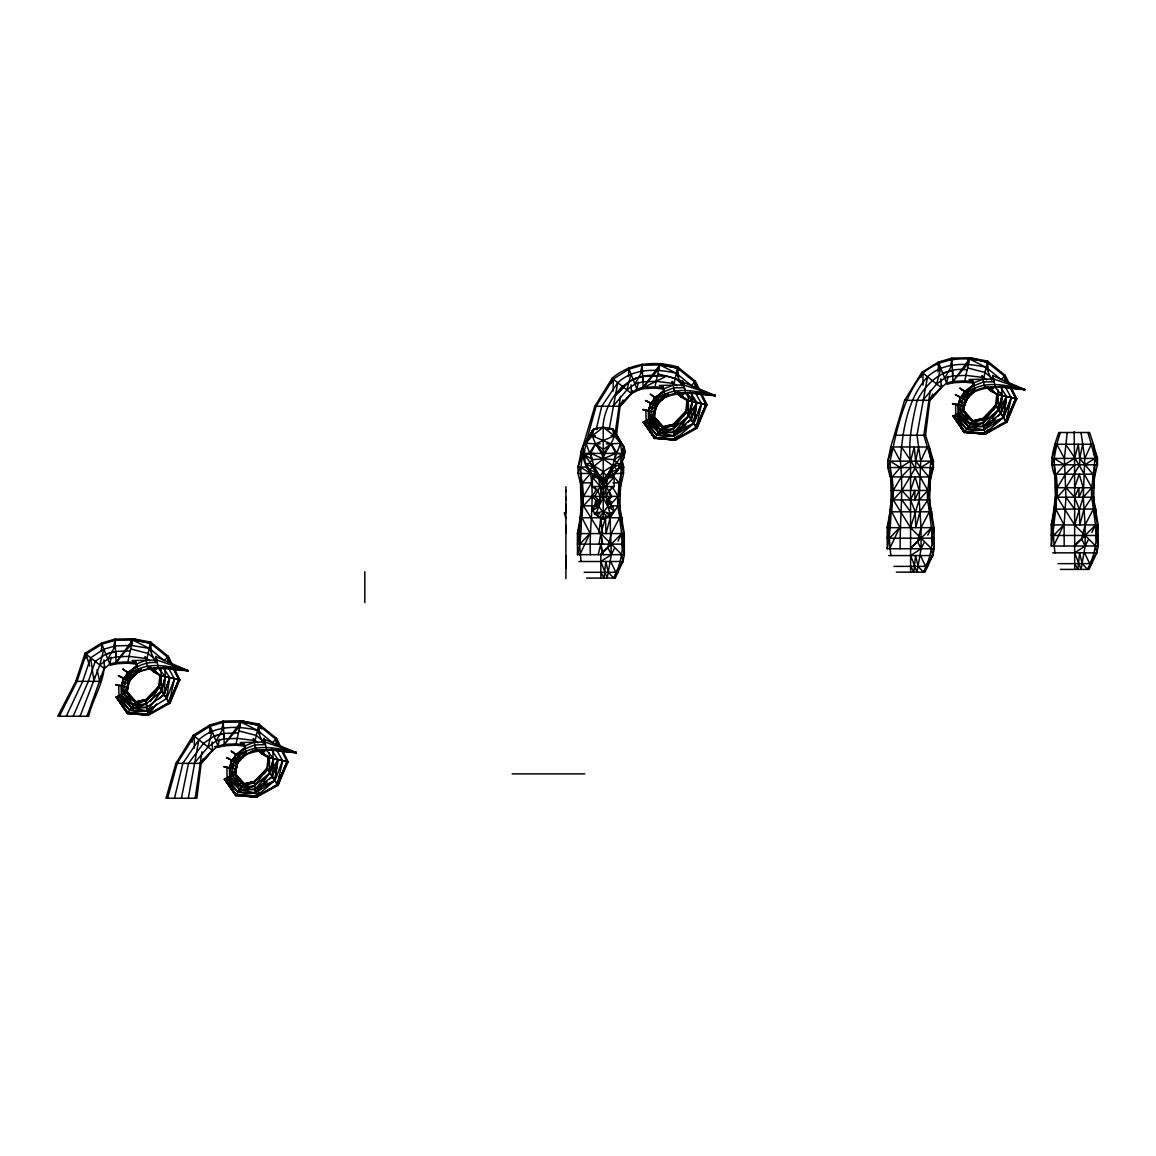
<?xml version="1.0" encoding="UTF-8"?>
<svg xmlns="http://www.w3.org/2000/svg" width="1156" height="1156" viewBox="0 0 1156 1156"><rect width="100%" height="100%" fill="white"/><g stroke="black" fill="none" stroke-linecap="round" stroke-linejoin="round"><path stroke-width="1.5" d="M565.905 533.219L565.905 529.116M565.905 528.278L565.905 525.388M565.905 504.319L565.905 512.773L564.301 512.773L565.905 518.264M565.905 499.854L565.905 497.34M565.905 491.459L565.905 490.26M582.927 452.921C576.526 486.517 586.208 521.009 577.494 554.663L624.356 554.663L624.269 533.581L618.055 496.386L619.096 482.847L621.162 473.469L620.555 461.764M1007.656 382.535L1004.434 376.119L987.224 362.204C965.39 356.135 940.681 357.637 922.965 373.128C902.749 398.285 896.724 430.393 890.12 461.143C891.016 490.447 892.923 519.665 887.259 548.739L934.135 548.739L934.048 527.656L927.82 490.462L930.927 461.143L929.323 446.982L925.537 435.248L929.843 400.352L932.791 393.979M1060.312 432.517L1056.772 444.265L1054.185 458.412L1055.775 509.088L1051.324 546.008L1098.2 546.008L1098.113 524.925L1091.885 487.731L1094.992 458.412L1093.388 444.265L1089.602 432.517L1058.752 432.517C1054.301 445.783 1048.709 460.377 1054.185 474.191L1095.151 474.191L1097.463 464.813L1097.463 458.412L1093.388 444.265L1054.821 444.265M565.905 561.281L565.905 555.877L565.905 568.03L565.905 558.839L565.905 561.354M581.121 561.498C578.824 542.135 578.636 521.977 582.147 502.701M890.886 555.574C888.588 536.211 888.4 516.038 891.926 496.762M1054.966 552.843C1052.654 533.48 1052.466 513.322 1055.992 494.031M565.905 566.628L565.905 564.431M128.634 682.604L127.276 692.068L135.758 701.678L145.873 699.611L158.733 686.173L159.904 675.407L150.872 668.052M259.089 750.042L268.12 757.411L266.949 768.162L254.089 781.615L243.974 783.667L235.492 774.058L236.994 762.946M655.741 407.519L654.383 416.984L662.879 426.593L672.98 424.541L685.855 411.088L687.025 400.337L677.994 392.968M967.572 397.433L964.191 406.117L964.162 411.059L972.644 420.668L982.759 418.602L995.619 405.164L996.79 394.398L987.759 387.043M607.969 429.338L612.68 429.338L614.226 430.87L623.72 446.592L619.891 466.995L613.793 475.087L608.909 475.622L603.259 481.936L597.594 475.622L592.725 475.087L589.17 470.044L603.259 458.874C605.108 448.86 615.657 441.751 614.226 430.87L612.535 428.775L603.259 427.258L593.967 428.775L582.783 446.592L581.208 451.23C583.968 461.519 587.739 474.711 599.169 478.064L603.259 486.546C609.515 474.191 616.321 461.721 625.309 451.23L623.72 446.592L612.535 428.775L607.897 428.775M580.355 473.469L582.422 482.847L581.497 496.386L583.462 505.851L600.759 533.581L602.579 544.129L600.802 533.581L605.455 517.744L621.841 517.744L621.841 523.018M164.875 669.541L165.322 676.636L161.609 690.826L146.075 703.946L133.619 705.03L123.865 693.643L123.967 686.404L126.033 679.54C140.44 659.036 167.649 665.755 188.081 670.653L155.887 656.695M271.241 749.189L278.004 759.608L269.839 772.815L254.291 785.95L241.835 787.019L232.096 775.633L232.183 768.408L234.249 761.529C248.656 741.025 275.865 747.744 296.297 752.643L264.233 739.262L264.03 738.366L264.869 742.022L296.297 752.643C273.452 748.655 244.523 746.92 229.452 767.815L229.553 776.803L239.971 789.664L255.548 793.002M674.454 435.928L658.891 432.59L648.444 419.729L648.357 410.741C663.414 389.832 692.357 391.581 715.188 395.569L683.76 384.934L682.936 381.292L683.138 382.188L715.188 395.569C694.77 390.67 667.547 383.951 653.154 404.455L651.088 411.334L650.987 418.559L660.726 429.945L673.197 428.876L688.73 415.741L696.895 402.534L690.146 392.115M992.773 375.686L1024.967 389.63C1004.535 384.731 977.326 378.026 962.919 398.531L960.853 405.395L960.752 412.62L970.505 424.021L982.961 422.937L998.495 409.816L1006.659 396.595L999.911 386.176M118.692 685.291L118.996 695.898L116.12 697.227L127.449 713.483L148.358 715.188L169.787 703.383L161.58 690.71L161.002 669.122M277.657 784.91L269.796 772.699L269.204 752.744M688.123 394.037L688.687 415.625L692.3 401.508L707.038 404.701L696.895 428.312L675.465 440.104L654.571 438.399L643.242 422.142L646.117 420.813L645.828 410.207M1006.327 421.897L998.466 409.701L997.874 389.745M127.579 675.595L127.637 672.46L136.943 666.362M654.701 400.511L654.758 397.375L664.05 391.292M964.465 394.586L964.523 391.45L973.699 384.789L973.901 385.728L965.303 392.014L960.434 397.259L958.122 404.817L958.223 413.805L968.641 426.651L984.218 430.003M609.472 494.696L609.66 489.624M94.243 681.361L94.489 676.376M586.569 578.072L615.223 578.072L622.954 561.498L624.356 554.663L619.573 517.744L620.151 496.386L619.096 482.847L612.116 474.813M896.333 572.133L924.988 572.133L932.719 555.574L934.135 548.739L929.337 511.805L929.915 490.462L928.86 476.922L915.624 461.143L914.28 446.982L910.523 461.143L910.61 572.133M1060.413 569.402L1089.053 569.402L1096.784 552.843L1098.2 546.008L1093.403 509.088L1093.981 487.731L1092.926 474.191L1079.69 458.412L1078.346 444.265L1074.589 458.412L1074.675 569.402M209.511 728.511L209.684 725.072L223.195 721.113L241.142 720.752L258.814 724.046L276.501 738.323L281.154 747.701M938.166 365.513L938.34 362.074L951.85 358.114L969.812 357.739L987.484 361.048L1005.171 375.324L1009.824 384.702M118.981 695.912L131.784 707.674L146.639 707.443L131.755 707.674L121.337 694.814L121.236 685.826L123.547 678.269L128.417 673.023L137.622 669.367L128.547 680.826L126.438 692.444L135.411 702.357L138.951 701.721M247.167 783.725L243.627 784.36L234.654 774.448L236.763 762.83L245.838 751.371L236.633 755.013L231.764 760.258L229.452 767.815L232.096 775.633L236.431 780.632M655.322 423.558L650.987 418.559L648.357 410.741L650.655 403.184L655.524 397.939L664.743 394.283L655.669 405.742L653.848 411.926L653.559 417.374L662.879 426.593L654.571 438.399L643.43 422.056L654.383 416.984L654.744 412.114L657.952 403.444M975.823 420.712L972.297 421.348L963.324 411.435L965.433 399.817L974.508 388.358L965.303 392.014L959.971 388.199L963.02 390.381L961.705 389.428M164.99 679.887L165.178 676.592L157.866 667.763L153.849 672.156L149.124 668.052M273.033 765.185L272.989 749.767M692.112 404.802L692.3 401.508M1001.876 398.878L1001.053 392.491M590.268 533.581L581.945 517.744L583.462 496.386L591.583 482.847L580.341 482.847L578.043 473.469L580.355 467.067L590.557 473.469C594.719 500.476 589.098 527.584 590.355 554.663M1005.59 380.642L1005.171 375.324L1001.212 379.659L986.111 367.333C966.329 362.666 943.498 362.146 927.531 376.755C906.925 399.774 902.518 431.39 900.322 461.143C903.645 490.303 899.802 519.506 900.119 548.739M1067.219 432.517L1064.387 458.412L1065.948 497.196L1064.112 524.925L1064.185 546.008M131.582 677.17L127.304 687.126L126.972 692.213L134.125 700.998M235.304 772.511L237.587 763.249L246.387 753.726M662.706 398.806C657.417 403.401 653.718 409.975 654.079 417.128L661.246 425.914M967.731 397.52L964.191 406.117L963.858 411.204L971.011 419.989M900.033 527.656L891.71 511.805C893.053 497.094 892.49 482.153 890.12 467.544M1064.112 524.925L1055.775 509.088C1057.119 494.363 1056.57 479.422 1054.185 464.813M169.441 702.906L164.065 694.655L165.322 676.636L159.904 675.407L153.849 672.156M272.411 775.026L273.539 758.625L266.082 749.753L262.065 754.16L257.34 750.042M696.562 427.836L691.172 419.585L691.996 394.456M1001.862 415.047L1000.952 413.646L1002.209 395.627L1001.645 386.754M136.841 672.648L129.371 681.245L126.669 692.343M239.278 779.231L235.188 774.202L237.587 763.249L236.763 762.83L232.183 768.408L224.033 766.659M973.728 391.638C968.092 396.306 960.174 407.75 965.722 413.819M621.162 473.469L620.151 496.386L606.279 496.43L603.259 497.933L598.649 506.473L596.294 513.784L599.458 517.252L603.259 519.246L612.218 513.64L606.741 513.784M930.927 467.544L929.915 490.462L891.276 490.462M1094.992 464.813L1093.981 487.731L1055.341 487.731M101.266 651.189L101.901 644.195L115.022 640.366L132.651 639.99L150.338 643.213L167.548 657.128L170.77 663.544M209.482 733.193L210.117 726.199L223.252 722.37L240.867 721.994L258.554 725.202L275.764 739.132L278.986 745.533M628.387 376.119L629.023 369.125L642.144 365.282L659.773 364.906L677.459 368.128L694.669 382.044L697.877 388.459M937.993 371.929L938.788 363.186M614.298 548.638L611.336 554.663L600.845 561.498L607.247 578.072L611.336 554.663L609.949 514.348M924.077 542.713L921.101 548.739L910.61 555.574L917.026 572.133L921.101 548.739L921.014 527.656L919.179 499.912L920.725 461.143L916.968 435.248L927.531 376.755M1088.143 539.982L1085.166 546.008L1074.675 552.843L1081.091 569.402L1085.166 546.008L1085.079 524.925L1083.244 497.196L1084.79 458.412L1081.033 432.517M615.223 578.072L615.671 573.737M598.938 533.581L600.759 517.744L602.579 533.581L601.842 530.561M623.662 538.855C624.341 524.708 615.584 511.096 618.055 496.386L612.637 487.37M933.427 532.916C934.106 518.769 925.349 505.172 927.82 490.462C919.323 475.593 911.65 460.753 901.333 446.982M1097.709 528.437C1096.928 515.012 1089.848 501.791 1091.885 487.731C1083.389 472.876 1075.716 458.036 1065.399 444.265M154.095 667.792L154.629 671.304L160.901 675.653L159.716 685.58L160.207 682.271M268.524 762.613L269.117 757.642L262.86 753.293L262.311 749.782M996.804 402.909L997.787 394.644L991.516 390.295L990.981 386.783M203.384 758.582L201.173 763.365L196.867 798.261L166.016 798.261L175.914 763.365L193.254 735.317L209.684 725.072L218.455 747.238L224.336 745.779L235.795 745.172L245.621 746.14M616.408 435.942L620.064 406.276L623.026 399.918M608.909 475.622C603.88 487.399 606.047 501.834 610.224 513.784L607.059 517.252L599.458 517.252L594.3 513.64L596.38 512.122M195.191 798.261L201.924 751.703M615.021 434.194L620.526 396.291M930.291 390.367L923.861 435.248L933.398 467.544L929.858 481.994M687.329 407.187L686.866 410.496L688.008 400.568L681.751 396.219L681.216 392.708M150.352 701.605L159.21 687.025L160.987 675.653M167.504 693.441L166.724 698.73L169.787 703.383L179.917 679.786L174.484 668.833M264.767 773.393L267.426 769.015L269.117 757.642L288.133 761.775L278.004 785.386L256.574 797.178L235.679 795.487L224.336 779.216L225.203 778.826L227.183 781.745L225.203 778.826L224.336 779.216L235.492 774.058L235.521 769.116M275.46 777.193L274.94 780.719L278.004 785.386L287.121 761.558L288.133 761.775L282.7 750.836M683.673 416.319L686.332 411.941L688.109 400.568M694.626 418.371L693.846 423.645L696.895 428.312L706.027 404.484L696.215 427.359L675.292 439.482L655.091 437.849L651.897 433.384M993.438 410.38L996.096 406.002L997.874 394.644L990.735 391.147L986.01 387.029M1004.391 412.432L1003.61 417.706L1006.674 422.374L985.244 434.165L964.335 432.474L953.006 416.218L964.162 411.059L964.191 406.117M580.861 514.348L577.408 533.581L577.494 554.663M890.626 508.409L887.172 527.656L887.259 548.739M1054.691 505.678L1051.237 524.925L1051.324 546.008M258.698 794.461L256.574 797.178L256.141 796.397L274.781 780.531L278.004 759.608L287.584 761.674M597.06 428.775L593.967 428.775C584.82 440.147 580.514 457.906 589.141 470.738L588.187 467.458M685.522 392.664L696.895 402.534L693.672 423.443L675.046 439.323L655.047 437.835L643.617 421.969L657.013 435.234L665.755 435.595M163.025 667.2L169.773 677.618L166.565 698.527L147.188 710.926L127.984 712.934L124.79 708.455M231.72 763.625L230.376 768.032L230.42 776.413L224.524 779.13L235.679 795.487L255.418 792.915L274.781 780.531L277.483 763.09M696.374 406.016L693.672 423.443L674.309 435.841L654.831 438.124L643.43 422.056M1006.154 400.092L1003.451 417.518L984.811 433.384L985.244 434.165L988.423 430.09M599.776 513.784L596.294 513.784L592.32 510.923L598.649 506.473C605.787 485.549 594.545 466.316 581.208 451.23M188.298 798.261L198.861 739.768C214.828 725.144 237.659 725.665 257.441 730.332L272.541 742.672L276.501 738.323L276.775 741.877M609.241 428.963L617.766 382.679C633.719 368.07 656.55 368.591 676.332 373.258L691.433 385.598L695.392 381.249L677.705 366.972C655.409 360.585 630.266 362.565 612.16 378.243L594.82 406.276L580.977 452.921L578.043 467.067L578.043 473.469L590.557 473.469L582.422 482.847L583.462 496.386M599.025 544.129L600.802 533.581L621.827 554.663L622.954 561.498L620.266 565.645M192.069 742.325L193.254 735.317L212.588 750.634L217.978 746.039L224.264 744.435L236.084 743.843L244.263 744.695M611.264 383.503L612.16 378.243L631.494 393.56L666.506 376.134A13.121 1.272 18.1 0 1 670.321 377.116L671.752 377.535A13.121 1.272 18.1 0 1 679.121 379.963L682.965 381.451L681.708 383.763M921.029 377.564L921.924 372.304L938.34 362.074L947.125 384.24L953.006 382.766L964.465 382.159L974.291 383.142M210.84 733.15L211.49 729.653L211.678 733.15M607.059 517.252L598.649 506.473L600.224 496.43L598.158 491.459L592.378 486.546L592.378 477.125L593.924 474.87M939.496 370.151L940.16 366.64L940.334 370.137M129.906 696.085L135.31 702.313L126.351 691.721L135.758 701.678L135.31 702.313L126.972 692.213L135.758 701.678L135.151 702.256L145.873 699.611L148.358 715.188L151.537 711.113M282.714 760.619L277.324 784.433L278.004 785.386L277.324 784.433L287.121 761.558L277.324 784.433L256.386 796.571L254.089 781.615L243.367 784.245L253.915 782.468L267.426 769.015L266.949 768.162L263.626 774.231M1011.37 387.824L1016.803 398.777L1011.384 397.606L1005.995 421.42L1006.674 422.374L1016.803 398.777L1015.792 398.545L1005.995 421.42L985.057 433.558L982.759 418.602L972.037 421.232L967.875 416.319M181.391 798.261L188.5 763.365L203.442 743.395L214.048 736.126L223.758 733.395L238.483 732.918M602.912 428.312C603.88 400.395 627.275 371.22 657.374 375.845M972.933 381.682L964.754 380.83L952.934 381.422L946.648 383.041L941.259 387.636L921.924 372.304L904.584 400.352L890.741 446.982L887.808 461.143L887.808 467.544L890.12 476.922L931.086 476.922M918.601 446.982L915.624 461.143L915.624 467.544L901.882 490.462L893.227 499.912L910.523 527.656L931.592 548.739L932.719 555.574L927.343 563.839M1082.666 444.265L1079.69 458.412L1079.69 464.813L1065.948 487.731L1057.292 497.196L1074.589 524.925L1095.657 546.008L1096.784 552.843L1094.111 556.975M86.975 716.258L104.893 666.217M620.295 403.386L618.691 406.276L631.494 393.56L632.014 391.133M928.47 400.352L941.259 387.636L941.779 385.208M151.682 651.998L150.338 643.213L132.926 638.762L114.964 639.124L101.453 643.083L110.239 665.249L116.12 663.775L127.579 663.168L132.926 638.762L150.598 642.057L168.285 656.333L172.938 665.712M146.928 658.819L150.598 642.057L152.52 645.091M235.795 745.172L241.142 720.752L258.554 725.202L259.898 733.988M255.144 740.808L258.814 724.046L261.69 728.598M628.575 367.998L637.346 390.164L643.227 388.691L654.701 388.084L660.033 363.678L677.459 368.128L678.803 376.914M674.049 383.734L677.705 366.972L679.627 370.007M964.465 382.159L969.812 357.739L987.224 362.204L988.568 370.975M983.814 377.795L987.484 361.048L989.406 364.082M579.777 533.581L577.451 544.129L624.312 544.129M889.542 527.656L887.216 538.19L934.091 538.19M1053.622 524.925L1051.281 535.459L1098.157 535.459M101.453 643.083L85.038 653.328L104.372 668.645L109.762 664.05L111.265 657.287M113.519 647.129L115.022 640.366M219.481 739.276L217.978 746.039L214.915 746.675M221.735 729.133L223.252 722.37M631.032 384.818L631.494 393.56L636.884 388.965L638.387 382.203M640.641 372.059L642.144 365.282M946.648 383.041L948.151 376.264M950.405 366.12L951.908 359.357M173.443 692.675L169.224 702.516L174.498 678.63L179.917 679.786L178.819 679.569L169.108 702.429L148.17 714.567L127.984 712.934L116.496 697.054L129.906 710.319L138.648 710.68M585.355 457.66L582.783 446.592L592.305 435.841L593.967 428.775L597.06 428.963M170.842 695.71L169.224 702.516L178.905 679.555L173.183 668.356M280.951 776.312L277.44 784.505L279.463 775.994M697.949 420.625L696.895 428.312L694.77 424.758M1007.729 414.701L1006.11 421.507L1015.705 398.56L1010.069 387.332M174.484 798.261L182.85 763.365L198.861 739.768M596.308 428.963L601.741 406.276L617.766 382.679M617.376 470.738L623.72 457.834L625.309 451.23M620.093 487.933C622.506 478.526 625.988 468.585 621.364 459.207M1094.342 477.573L1095.151 474.191M597.984 475.087L592.725 475.087L586.612 466.995L589.17 470.044L595.499 471.72L603.259 481.936L612.853 465.738L615.729 453.412L611.004 443.89L592.305 435.841L592.277 430.87L593.823 429.338L596.958 429.338M598.216 554.663L600.802 544.129L603.461 554.663L601.481 549.721M602.001 552.857L607.81 547.641L611.249 533.581L619.573 517.744M921.057 538.19L910.61 547.973L917.575 541.702L921.014 527.656L929.337 511.805M1085.123 535.459L1074.675 545.242L1081.64 538.985L1085.079 524.925L1093.403 509.088M103.91 659.903C106.54 678.745 93.13 697.285 88.651 716.258L57.8 716.258L75.776 681.361L85.038 653.328L85.66 658.573M80.082 716.258L99.806 665.018L103.867 649.166L115.282 645.886L131.452 645.453L149.225 648.343L164.325 660.668L168.285 656.333L168.704 661.651M159.875 693.672L161.58 690.71L165.178 676.592L174.498 678.63L166.724 698.73L158.733 686.173L154.586 693.759M194.15 763.365L208.022 747.022L212.083 731.156M269.796 772.699L273.394 758.582L282.498 760.59L274.94 780.719L266.949 768.162L267.744 769.231M613.041 406.276L626.913 389.933L630.988 374.082M922.82 400.352L936.692 384.009L940.753 368.157M610.989 507.426L611.091 501.906L607.406 498.872L607.883 501.444L611.091 501.906L608.966 504.478M682.546 424.353L688.73 415.741L692.444 401.551L684.988 392.679L680.971 397.086L676.246 392.968M992.325 418.429L998.495 409.816L1002.209 395.627L994.752 386.754L990.735 391.147M929.077 560.198L927.415 566.368L923.427 572.133L918.11 566.368L915.538 555.574L913.818 572.133L910.61 566.368M1092.319 560.559L1091.481 563.637L1087.507 569.402L1082.175 563.637L1079.617 552.843L1077.883 569.402L1074.675 563.637M167.577 798.261L177.2 763.365L194.295 736.141L210.117 726.199M579.676 525.662L577.408 533.581L624.269 533.581L621.784 544.129L624.356 554.663M889.441 519.723L887.172 527.656L934.048 527.656L931.548 538.19L934.135 548.739M1052.61 520.171L1051.237 524.925L1098.113 524.925L1095.613 535.459L1098.2 546.008M910.523 527.656L919.179 499.912L927.82 490.462M1074.589 524.925L1083.244 497.196L1091.885 487.731M229.495 767.83L231.764 760.258L238.83 756.588L231.301 751.212L241.142 758.235M648.4 410.756L650.655 403.184L657.735 399.514L650.207 394.124L660.033 401.161M958.165 404.817L960.434 397.259L967.5 393.575L959.971 388.199M614.226 430.87L620.555 443.254L614.342 459.626L616.798 463.05L620.512 464.192L623.72 457.834C620.035 451.201 622.231 442.748 617.42 436.39L615.064 434.829M168.111 682.748L169.802 677.618L179.368 679.67M101.901 644.195L86.079 654.137L77.047 681.361L59.361 716.258M158.574 698.918L164.065 694.655L169.773 677.618L164.065 694.655L161.378 696.779M158.415 698.918L164.065 694.655L169.802 677.618M272.874 774.968L278.004 759.608L272.281 776.659L269.536 778.783L272.31 776.673M696.895 402.534L691.172 419.585L688.355 421.709L691.172 419.585L696.895 402.534L706.489 404.6M1016.803 398.777L1006.659 396.595L1000.952 413.646L998.119 415.77L1000.952 413.646L1006.659 396.595L1016.254 398.661M103.867 649.166L90.645 657.764L82.697 681.361L66.268 716.258M910.523 490.462L915.104 476.922L919.179 490.462L914.844 499.912L914.844 490.462L910.523 499.912L915.234 511.805L915.769 527.656L919.93 511.805L927.82 499.912M1074.589 487.731L1079.184 474.191L1083.244 487.731L1078.924 497.196L1078.924 487.731L1074.589 497.196L1079.299 509.088L1079.834 524.925L1083.996 509.088L1091.885 497.196M582.393 454.496L578.043 467.067L587.147 467.067M592.32 510.923L593.866 506.473L599.603 501.328L594.675 496.43L600.224 486.546L592.378 477.125L599.169 478.064M600.845 572.292L604.053 578.072L605.773 561.498L608.331 572.292L613.663 578.072C620.859 564.2 623.908 549.273 621.74 533.581L600.845 554.663L600.845 578.072M923.427 572.133C930.638 558.261 933.687 543.349 931.505 527.656L910.61 548.739M1087.507 569.402C1094.703 555.53 1097.752 540.618 1095.57 524.925L1074.675 546.008M179.917 679.786L178.819 679.569L169.787 703.383L169.412 702.646M121.972 694.525L116.308 697.14L127.449 713.483L131.177 712.645M622.39 470.275L623.633 467.067L621.581 462.357M643.242 422.142L644.094 421.752L654.571 438.399L658.299 437.56M695.594 393.054L701.403 403.516L693.672 423.443L673.688 432.358L658.891 432.59L646.002 420.871L650.944 427.431M932.17 464.336L933.398 461.143L929.323 446.982L890.741 446.982M960.983 412.519L953.194 416.131L964.335 432.474L953.873 415.813L953.006 416.218M1096.235 461.605L1097.463 458.412L1094.038 450.551M594.82 406.276L620.064 406.276L631.494 393.56L632.708 390.569M171.478 697.704L173.544 692.747M176.984 684.496L174.917 689.453L176.94 684.482M278.321 782.988L281.067 776.399M282.454 773.089L284.521 768.148L282.353 773.032M698.6 422.619L700.666 417.663M702.039 414.368L704.105 409.426L701.952 414.31M1011.009 388.936L1015.936 398.545L1006.674 422.374L1015.792 398.545L1006.11 421.507L1008.22 416.579M277.44 784.505L287.121 761.558M706.027 404.484L696.346 427.431L700.55 417.591M1009.622 413.299L1011.731 408.386M1013.133 405.106L1015.936 398.545M169.108 702.429L178.905 679.555M130.382 701.143L123.865 693.643L129.371 681.245L118.418 675.653L119.27 676.087M254.696 782.453L254.089 781.615L243.627 784.36L232.096 775.633L237.587 763.249L226.634 757.657L229.365 759.044M658.082 396.306L654.758 397.375L651.507 403.632L645.539 400.568L656.492 406.161L650.987 418.559L662.533 427.272L666.058 426.651M955.304 394.644L966.257 400.236L960.752 412.62L967.269 420.119M73.175 716.258L88.347 681.361L95.226 661.391L105.832 654.123L115.542 651.406L130.252 650.915M597.594 475.622L603.259 486.546L607.348 478.064L613.793 475.087L617.347 470.044L612.853 465.738L603.259 471.619L600.007 476.171L603.259 479.61L605.614 478.02L612.853 465.738L616.798 463.05M920.725 461.143L927.228 446.982M1084.79 458.412L1091.307 444.265L1087.94 432.517M582.783 457.834L584.416 454.395L594.343 453.412M579.864 554.663L589.878 533.581L579.821 544.129M889.629 548.739L899.643 527.656L889.585 538.19M1053.708 546.008L1063.708 524.925L1053.665 535.459M606.495 476.171L603.259 479.018L600.007 476.171L600.889 478.02L603.259 479.018L605.614 478.02L606.495 476.171L603.259 471.619L589.705 463.05L586.005 464.192L589.141 470.738M931.129 472.226L933.398 467.544L933.398 461.143L931.346 456.418M607.883 501.444L610.296 496.488L608.359 498.077M618.012 541.109L621.74 533.581M927.791 535.185L931.505 527.656M1091.856 532.454L1095.57 524.925M612.174 453.412L622.101 453.383L623.72 446.592L614.197 435.841L595.499 443.89L590.774 453.412L593.664 465.738L603.259 481.936L611.004 471.72L617.347 470.044L619.891 466.995L613.793 475.087L608.518 475.087M116.539 684.829L115.614 684.627L126.741 686.996L127.276 692.068L116.12 697.227L116.987 696.837L127.449 713.483L135.758 701.678L126.438 692.444L127.276 692.068L127.304 687.126M229.004 784.881L235.679 795.487L243.974 783.667L235.188 774.202L240.405 780.517M589.705 463.05L592.175 459.626L585.962 443.254L592.277 430.87M124.386 678.702L127.637 672.46L130.96 671.39M231.301 751.212L236.633 755.013L245.245 748.727L245.029 747.802L235.853 754.449L232.602 760.706L226.822 757.744M969.508 389.847L964.523 391.45L961.272 397.693L958.107 396.075M617.347 470.044L620.512 464.192L614.168 466.88L603.259 479.61L595.499 471.72L592.725 475.087M682.531 417.157L685.855 411.088L693.846 423.645L701.62 403.545L696.215 427.359L705.926 404.484L700.305 393.271M993.134 409.715L995.619 405.164L998.466 409.701L1002.064 395.583L1006.659 396.595L1003.451 417.518L984.074 429.902L964.595 431.809L969.754 432.402M99.806 665.018L107.797 659.079L115.282 645.886M208.022 747.022L216.013 741.083L223.498 727.875M626.913 389.933L634.919 384.009L642.404 370.801M936.692 384.009L944.683 378.07L952.168 364.877M152.187 706.995L147.925 714.408L127.984 712.934L148.055 714.394M259.883 794.707L256.141 796.397L257.846 793.435M893.227 499.912L893.227 490.462L901.362 476.922L910.523 467.544M1057.292 497.196L1057.292 487.731L1065.427 474.191L1074.589 464.813M129.067 681.101L130.686 678.456M656.189 406.016L657.807 403.372M629.023 369.125L613.186 379.067L596.091 406.276L586.482 441.173L584.922 441.173M583.462 505.851L592.103 496.386L596.915 488.872M599.458 517.252L607.854 506.473L612.651 506.473L614.183 510.923L610.224 513.784L603.259 511.357L594.3 513.64L597.276 514.521M618.055 505.851L610.166 517.744L606.004 533.581L605.455 517.744M607.897 429.064L612.535 428.775L614.197 435.841L603.259 427.258L592.305 435.841L595.499 443.89L589.17 453.383L584.416 453.383L582.783 446.592L589.083 436.39L591.439 434.829M130.946 641.696L132.926 638.762M239.162 723.699L241.142 720.752M967.832 360.686L969.812 357.739M959.812 424.584L953.873 415.813L964.335 432.474L972.644 420.668L963.858 411.204L972.196 421.304L982.586 419.455L996.096 406.002L995.619 405.164M613.663 578.072L617.651 572.292L616.683 571.151M127.449 713.483L146.537 714.278L141.393 713.873M158.733 686.173L159.21 687.025L145.699 700.464L133.619 705.03L129.906 710.319L133.128 709.033M235.679 795.487L256.444 796.397L256.574 797.178L235.94 795.198L224.524 779.13M243.526 784.317L243.974 783.667L236.922 776.211M238.02 792.366L241.835 787.019L253.915 782.468M654.571 438.399L652.027 433.428M654.426 412.042L653.79 417.258L662.431 427.229L672.98 424.541L673.124 425.379L660.726 429.945L657.013 435.234L660.249 433.962M662.879 426.593L662.431 427.229L653.472 416.637L662.879 426.593L662.258 427.171L654.079 417.128L662.879 426.593L657.966 425.48M964.335 432.474L961.792 427.503M982.586 419.455L970.505 424.021L966.777 429.295L970.014 428.023M972.196 421.304L972.644 420.668L963.237 410.712L972.196 421.304L975.274 420.726L972.037 421.232L972.644 420.668L963.324 411.435M139.919 704.409L133.619 705.03L118.88 695.941L129.906 710.319L147.188 710.926L161.609 690.826L159.21 687.025L146.48 700.449L157.144 689.641M231.142 787.583L235.101 793.421L224.712 779.043L236.2 794.923L256.357 796.787L235.94 795.198L224.712 779.043L238.122 792.308L255.418 792.915L259.536 787.178M263.655 781.427L269.839 772.815L273.539 758.625L268.12 757.411L262.065 754.16L261.661 750.75M678.659 436.029L675.465 440.104L674.309 435.841L678.428 430.09M994.463 428.341L985.244 434.165L964.61 432.2L953.382 416.044L966.777 429.295L984.074 429.902L988.207 424.165M116.308 697.14L127.724 713.209L124.906 708.512M131.09 708.614L146.234 703.802L145.699 700.464L135.411 702.357L123.865 693.643L121.236 685.826L123.547 678.269L130.614 674.598L123.085 669.208L130.614 674.598M239.306 790.617L254.291 785.95L267.426 769.015L269.839 772.815L254.782 789.432L240 789.678L227.096 777.945L226.908 767.281M658.212 433.543L673.197 428.876L686.332 411.941L685.855 411.088M953.194 416.131L964.61 432.2L985.114 433.384L985.244 434.165L974.927 432.994M967.977 427.604L982.961 422.937L996.096 406.002L1003.61 417.706L1011.384 397.606L996.79 394.398L997.512 401.103M128.114 672.792L123.88 678.442L121.597 685.913L121.669 694.655M236.33 754.796L232.096 760.431L229.813 767.902L229.899 776.644M655.221 397.722L650.987 403.357L648.718 410.828L648.791 419.57M965 391.783L960.766 397.433L958.483 404.889L958.555 413.646M982.571 377.651L982.932 379.24L973.28 382.997L969.031 379.529L993.524 379.009L1024.967 389.63C1002.122 385.642 973.193 383.908 958.122 404.817L960.752 412.62L972.297 421.348L982.759 418.602L983.366 419.44L990.475 412.23M156.696 703.99L148.17 714.567L147.39 711.041M259.594 792.597L256.386 796.571L236.2 794.923L256.357 796.787M678.485 435.523L675.046 439.323L677.214 436.693M988.264 429.584L985.057 433.558L964.87 431.925L953.382 416.044L964.827 431.896L985.028 433.775L964.87 431.925L953.469 416.001L964.769 431.882M620.555 443.254L611.004 443.89L603.259 453.383L595.499 443.89L585.962 443.254M115.817 684.67L123.967 686.404C122.03 685.219 156.551 656.146 133.084 676.361L132.579 676M654.744 412.114L642.736 409.542L651.088 411.334C649.137 410.134 683.673 381.061 660.206 401.276L659.7 400.915M964.523 406.19L952.501 403.617L960.853 405.395L973.785 391.87M155.496 705.218L147.925 714.408L148.358 715.188L127.724 713.209L116.496 697.054L127.883 712.891M256.141 796.397L259.392 792.467M986.978 430.769L984.811 433.384L985.591 433.37L980.346 432.98M131.813 643.791L116.048 662.446L109.762 664.05M240.029 725.78L224.264 744.435L240.867 721.994L257.441 730.332L263.207 743.279M658.934 368.706L643.17 387.361L636.884 388.965M968.699 362.782L952.934 381.422L969.537 358.981L986.111 367.333L991.862 380.281M621.422 460.522L623.72 457.834M175.914 763.365L201.173 763.365L212.574 750.172L199.8 763.365M904.584 400.352L929.843 400.352L941.259 387.636L940.796 378.893M201.173 763.365L212.588 750.634L212.126 741.892M620.064 406.276L631.494 393.56M929.843 400.352L941.259 387.636M967.139 369.906C944.842 366.293 927.054 381.812 917.17 400.352C912.575 420.365 907.908 440.494 910.523 461.143L900.322 467.544L892.186 476.922L893.227 490.462M1074.126 431.679L1074.589 458.412L1064.387 464.813L1056.266 474.191L1057.292 487.731M157.028 695.854L161.58 690.71M649.094 419.44L658.891 432.59L673.76 432.358L688.73 415.741L686.332 411.941L672.821 425.379L662.533 427.272L650.987 418.559L654.383 416.984L653.848 411.926M998.495 409.816L983.453 426.42L968.67 426.665L955.766 414.932L960.723 421.492M610.484 504.666L618.055 496.386M615.108 395.973L629.442 381.466A10.534 1.734 -21.1 0 1 638.632 377.448A13.713 2.457 -4.5 0 1 647.013 376.22L648.314 376.119A13.713 2.457 -4.5 0 1 653.357 375.975L666.506 376.134M260.49 776.341L267.426 769.015M686.447 412.027L673.601 425.365L684.265 414.556M983.366 419.44L996.096 406.002M606.235 476.633L611.004 471.72L613.793 475.087M146.48 700.449L156.913 689.886M236.763 762.83L246.517 754.333L246.315 753.409C243.685 753.755 241.055 759.492 240.535 757.801M246.214 789.129L254.291 785.95L255.418 792.915L267.108 781.673M667.041 429.324L660.726 429.945L646.002 420.871L657.013 435.234L674.309 435.841L685.999 424.599M974.869 426.116L982.961 422.937L984.074 429.902L995.778 418.66M255.418 792.915L259.32 789.172M653.472 416.637L662.533 427.272L672.98 424.541L674.309 435.841L678.225 432.098M984.074 429.902L987.99 426.174M243.367 784.245L246.474 783.739L243.367 784.245L243.974 783.667L234.654 774.448M602.146 552.684L611.293 544.129M132.926 676.246L128.417 673.023L136.711 665.365M236.633 755.013L244.928 747.368M663.833 390.295L655.524 397.939L664.136 391.653L673.789 387.896L684.381 387.665L685.624 393.069M973.598 384.356L965.303 392.014L969.812 395.222M597.883 499.883L595.427 501.906L594.892 505.028L597.363 505.519M121.929 685.97L121.236 685.826C136.263 664.7 165.005 665.87 188.081 670.653L156.652 660.018L132.145 660.538L136.394 664.006L146.046 660.249L145.685 658.66M659.874 401.045C674.931 386.769 697.097 395.222 715.188 395.569L706.605 393.271M240.968 758.119C256.025 743.857 278.206 752.296 296.297 752.643L287.714 750.345M975.1 390.916L969.971 395.352C980.519 381.466 1008.581 388.806 1024.967 389.63L1018.104 387.795M134.631 674.049L136.943 672.286M660.582 399.846L662.894 398.083M971.517 393.04L973.829 391.277M128.417 673.023C136.263 665.842 146.87 661.593 157.23 662.576M164.094 694.684L146.566 707.443L147.535 711.98M673.948 433.601L673.688 432.358L691.172 419.585L692.097 420.986M1000.98 413.66L983.453 426.42L968.641 426.651L958.859 413.501M584.416 454.395L592.175 459.626L603.259 458.874L614.342 459.626L622.101 454.395L617.333 453.383L611.004 443.89L603.259 449.511L595.499 443.89L600.152 443.89M132.752 676.115C148.3 662.778 169.845 670.408 188.081 670.653L179.498 668.356M618.243 468.903L621.162 467.067L623.633 467.067M920.725 467.544L930.927 461.143M1084.79 464.813L1094.992 458.412L1091.307 444.265M148.705 714.394L167.938 703.484M675.827 439.309L695.045 428.399M262.846 793.03L270.244 788.84M273.192 787.164L277.628 784.649M997.426 426.665L1004.824 422.475M963.555 411.334L963.627 405.987M611.018 487.948L614.125 486.546L614.125 477.125L612.593 474.87M274.781 780.531L254.782 789.432L239.971 789.664L229.553 776.803L241.835 787.019L248.135 786.412M955.781 414.932L955.607 404.282M665.105 432.055L673.197 428.876L674.309 435.841M137.983 707.125L146.075 703.946L147.722 711.258M232.992 781.572L227.096 777.945L238.122 792.308L241.358 791.036M683.76 384.934L659.267 385.468L663.515 388.922L673.168 385.165L672.33 381.509L672.532 382.405M141.307 670.162L138.099 671.405L138.301 672.344L135.642 660.683M973.901 385.728L983.554 381.957L994.16 381.74M264.869 742.022L240.361 742.542L244.61 745.996L254.262 742.239L253.439 738.583L253.641 739.479M245.245 748.727L254.884 744.97L265.447 744.58M251.141 751.53L255.953 749.637L256.17 750.576L255.953 749.637M600.759 518.452L602.579 517.744L579.821 517.744M655.019 397.563L658.241 396.421M127.897 672.648L131.134 671.506M968.02 390.497L964.523 391.45M236.113 754.637L239.35 753.51M235.853 754.449L240.838 752.845M609.226 514.521L612.218 513.64M634.919 384.009L642.909 381.841L656.175 381.307L674.092 383.517L676.809 385.801M944.683 378.07L952.688 375.917L965.954 375.368L983.857 377.579L986.588 379.876M107.797 659.079L115.802 656.926L129.067 656.377L146.971 658.588L149.702 660.885M216.013 741.083L224.018 738.915L237.283 738.381L255.187 740.591L257.918 742.875M128.33 696.851L135.411 702.357L145.873 699.611M632.953 379.038L642.909 376.567L642.909 381.841M942.718 373.113L952.688 370.628L952.688 375.917M105.832 654.123L115.802 651.637L115.802 656.926M214.048 736.126L224.018 733.641L224.018 738.915M669.584 426.015L673.124 425.379L670.018 425.885M666.911 426.405L662.258 427.171L667.128 426.405M978.236 420.22L981.343 419.7M144.457 700.709L135.151 702.256L144.861 700.709M249.566 783.219L252.673 782.713M249.841 783.219L253.077 782.699M607.348 478.064L614.125 477.125L603.259 489.205L600.224 486.546L603.259 497.933L607.854 506.473L614.183 510.923M977.282 429.743L966.777 429.295L955.766 414.932L970.505 424.021L976.806 423.399M707.038 404.701L705.926 404.484L707.038 404.701L701.605 393.762M674.858 392.563C674.237 394.21 677.994 391.219 680.162 392.448M147.737 667.648C147.376 669.353 149.11 666.318 151.277 667.576M675.046 439.323L675.465 440.104L654.831 438.124L643.617 421.969L655.047 437.835L675.176 439.323M894.686 435.248L925.537 435.248M592.305 435.841L595.441 435.841M611.076 435.841L614.197 435.841M606.351 443.89L611.004 443.89M580.977 452.921L581.959 452.921M1097.463 458.412L1051.888 458.412L1056.772 444.265L1064.387 458.412M933.398 461.143L887.808 461.143L892.692 446.982L900.322 461.143M933.398 467.544L887.808 467.544L890.12 461.143L900.322 467.544M612.651 473.469L623.633 473.469L620.339 463.917M600.889 478.02L605.614 478.02M612.983 482.847L621.307 482.847M581.497 496.386L600.224 496.43L603.259 497.933L606.293 486.546L611.827 496.43L606.9 501.328L612.651 506.473M1055.341 497.196L1093.981 497.196M891.276 499.912L929.915 499.912M581.497 505.851L595.571 505.851M611.134 505.851L620.151 505.851M593.866 506.473L598.649 506.473M1053.651 509.088L1095.686 509.088L1095.686 514.362M889.585 511.805L931.62 511.805L931.62 517.093M1052.726 552.843L1096.784 552.843L1089.675 563.637L1084.545 552.843M888.661 555.574L932.719 555.574L925.595 566.368L920.465 555.574M578.896 561.498L622.954 561.498L615.83 572.292L610.7 561.498M1058 563.637L1091.481 563.637L1090.527 562.495M893.935 566.368L927.415 566.368L926.462 565.226M584.156 572.292L617.651 572.292M75.776 681.361L101.02 681.361L100.789 676.058M512.18 773.884L584.734 773.884M238.122 792.308L246.864 792.669M215.074 747.079L218.455 747.238M658.27 438.138L654.831 437.734L658.328 438.008M667.084 438.659L674.078 439.179M132.868 713.411L127.709 712.819L132.969 713.209M141.711 713.859L146.957 714.264M235.925 794.822L241.098 795.4M249.927 795.863L256.921 796.383L256.574 797.178L246.257 795.993M978.279 432.864L985.114 433.384M654.831 437.734L658.255 438.008M666.795 438.659L673.63 439.179M127.709 712.819L132.839 713.209M249.609 795.863L256.444 796.397M964.61 432.2L985.028 433.775M654.831 438.124L675.263 439.714M127.724 713.209L148.141 714.798M654.701 388.084L664.512 389.066M127.579 663.168L137.405 664.151M663.154 387.621L654.99 386.769L643.17 387.361L659.773 364.906L676.332 373.258L682.098 386.205M136.047 662.691L127.868 661.853L116.048 662.446L132.651 639.99L149.225 648.343L154.976 661.29M996.978 386.595L1002.223 387.173M1009.217 387.925L1024.967 389.63L1019.895 388.43M687.199 392.534L690.71 392.91M697.704 393.661L715.188 395.569L710.131 394.355M160.092 667.604L165.337 668.182M170.582 668.746L188.081 670.653L183.009 669.44M268.308 749.608L273.553 750.172M278.798 750.75L296.297 752.643L291.24 751.443M663.428 438.731L675.465 440.104M136.321 713.801L148.358 715.188M1001.862 385.598L1024.967 389.63M164.976 666.607L188.081 670.653M273.192 748.611L296.297 752.643L292.743 752.007M285.619 750.75L289.173 751.371M262.86 753.293L269.348 757.642L268.12 757.411L268.842 764.116M288.133 761.775L287.035 761.558L281.399 750.345M269.261 757.642L268.12 757.411L269.117 757.642M147.188 710.926L131.784 707.674L121.337 694.814L133.619 705.03M952.703 403.661L958.974 405.005M126.741 686.996L127.637 687.199M235.853 769.188L223.831 766.616L224.755 766.818M952.501 403.617L953.425 403.82M642.736 409.542L643.661 409.744M969.667 358.36L987.224 362.204M659.903 364.299L677.459 368.128M701.403 403.516L687.025 400.337L680.971 397.086M132.781 639.369L150.338 643.213M240.997 721.373L258.554 725.202M997.787 394.644L1002.209 395.627M692.444 401.551L687.025 400.337L687.733 407.042M967.572 367.94L984.984 372.449L994.088 379.977M657.807 373.879L675.22 378.388L684.309 385.916M130.686 648.95L148.098 653.472L157.202 660.986M238.902 730.953L256.314 735.462L265.418 742.99M240.188 783.392L243.627 784.36L236.836 776.384L240.173 780.343M595.485 487.948L592.378 486.546L614.125 486.546L608.359 491.459L606.279 496.43L607.854 506.473M237.587 763.249L235.694 762.281M955.492 394.731L960.434 397.259M645.727 400.67L651.435 403.589M118.606 675.754L124.313 678.673M118.418 675.653L126.25 679.656M645.539 400.568L646.392 401.016M226.634 757.657L227.486 758.09M235.94 783.392L241.835 787.019M1064.387 464.813L1054.185 458.412L1051.888 464.813L1097.463 464.813L1094.992 458.412M991.516 390.295L994.117 392.029M681.751 396.219L685.653 398.82M154.629 671.304L158.531 673.905M612.853 465.738L603.259 458.874L590.774 453.412L615.729 453.412L603.259 458.874L601.64 453.383L595.499 443.89M123.085 669.208L123.837 669.743M651.926 395.352L653.256 396.306M124.819 670.437L126.134 671.39M233.035 752.44L234.35 753.394M965.217 415.828L972.297 421.348L963.237 410.712M236.561 778.841L243.627 784.36M970.505 424.021L958.223 413.805L968.641 426.651M660.726 429.945L648.444 419.729L658.877 432.59M1065.948 487.731L1074.589 497.196M901.882 490.462L910.523 499.912M592.103 496.386L597.508 502.296M234.885 774.347L238.122 778.075M654.397 422.157L651.204 418.458L654.383 422.243M126.351 691.721L135.411 702.357M597.536 504.478L595.427 501.906L598.62 501.444L597.421 498.959M600.282 476.633L592.349 466.88L586.005 464.192L589.17 470.044M239.971 789.664L229.596 776.789L231.662 779.361M121.38 694.799L131.755 707.674M227.096 777.945L232.053 784.505M118.88 695.941L123.837 702.516M1065.948 497.196L1074.589 509.088M901.882 499.912L910.523 511.805M592.103 505.851L594.025 508.495M649.889 430.61L643.69 421.94L654.99 437.806M651.955 433.5L655.047 437.835M235.116 793.464L224.799 779.014L235.073 793.435M650.048 430.509L644.094 421.752L647.028 426.116M230.073 786.094L234.957 793.363M273.192 778.06L272.281 776.659L254.782 789.432L255.057 790.69M688.73 415.741L691.172 419.585M225.203 778.826L227.111 781.861M1005.359 387.13L1011.168 397.577L1003.451 417.518L983.453 426.42L983.727 427.677M276.689 750.128L282.498 760.59M168.473 668.139L174.281 678.586L159.904 675.407L160.626 682.127M1005.258 377.723L1006.905 380.931M701.244 394.861L706.172 404.47M174.123 669.945L179.05 679.555M1081.64 538.985L1085.166 546.008M917.575 541.702L921.101 548.739M607.81 547.641L611.336 554.663M700.059 390.627L695.392 381.249L695.811 386.566M988.987 364.212L987.484 361.048L987.961 364.487M679.208 370.137L677.705 366.972L678.182 370.411M258.814 724.046L261.068 728.8M152.101 645.221L150.598 642.057L151.075 645.496M1094.067 503.987L1095.686 509.088M929.988 506.718L931.62 511.805M620.223 512.643L621.841 517.744M86.079 654.137L89.648 666.058M982.311 376.48L982.181 375.917M972.528 379.674L975.144 391.118M662.764 385.598L665.423 397.259L665.206 396.335M243.858 742.672L246.517 754.333L246.315 753.409M145.425 657.489L145.295 656.926M266.559 749.42L266.631 749.738M158.343 667.417L158.415 667.749M992.701 375.353L995.388 387.13M982.094 375.584L984.796 387.361M682.936 381.292L684.988 390.309M673.789 387.896L675.017 393.3M672.33 381.509L674.381 390.526M264.03 738.366L266.761 750.345M253.439 738.583L255.49 747.6M254.884 744.97L256.126 750.374M155.814 656.362L158.545 668.356M145.208 656.594L147.954 668.573M995.229 386.407L995.302 386.725M993.177 377.42L993.524 379.009M663.226 387.65L663.515 388.922M244.263 744.406L244.61 745.996M156.291 658.429L156.652 660.018M136.119 662.735L136.394 664.006M97.075 669.714L99.647 681.361M982.759 418.602L982.889 419.455M254.089 781.615L254.219 782.453M90.645 657.764L93.997 681.361M1004.434 376.119L1005.012 381.234M694.669 382.044L695.247 387.173M275.764 739.132L276.342 744.247M167.548 657.128L168.126 662.258M234.957 769L235.492 774.058M951.85 358.114L953.006 382.766M642.086 364.039L643.227 388.691M223.195 721.113L224.336 745.779M114.964 639.124L116.12 663.775M922.965 373.128L923.008 385.035M613.186 379.067L613.229 390.974M600.759 533.581L600.773 537.005M600.802 544.129L600.817 548.074M600.845 553.897L600.845 554.663M194.295 736.141L194.338 748.048M609.4 497.961L609.4 501.112M603.259 427.258L603.259 519.246M600.759 517.744L600.759 526.009M565.905 486.647L565.905 578.636M364.819 571.743L364.819 602.608M682.43 425.972A7.124 6.95 -90 0 1 673.688 432.358M622.347 386.306L618.778 392.086L623.156 387.433L622.347 386.306M715.188 395.569L709.856 394.615L715.188 395.569M119.949 701.215L116.987 696.837L119.906 701.186M984.84 387.563L984.623 386.639L984.84 387.563"/></g></svg>
